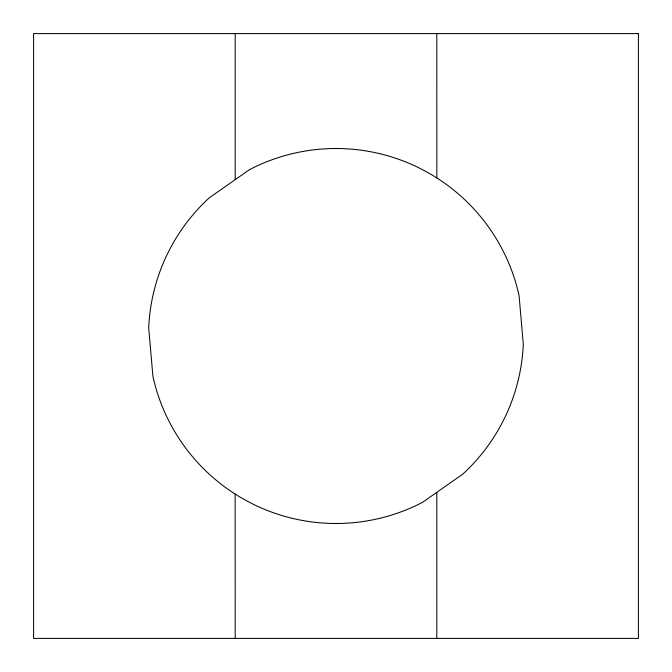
<?xml version="1.0" encoding="UTF-8"?>
<svg xmlns="http://www.w3.org/2000/svg" width="672" height="672" viewBox="0 0 672 672"><rect width="100%" height="100%" fill="white"/><g stroke="black" fill="none" stroke-linecap="round" stroke-linejoin="round"><path stroke-width="1.01" d="M436.8 33.6L436.85 177.946M235.15 494.054L235.2 638.4M436.8 492.332L436.8 638.4M235.2 33.6L235.2 179.668M249.547 169.63L209.437 197.677A187.488 187.488 0 0 0 148.697 327.684L152.93 376.446A187.488 187.488 0 0 0 422.453 502.37L462.563 474.323A187.488 187.488 0 0 0 523.303 344.316L519.07 295.554A187.488 187.488 0 0 0 249.547 169.63M638.4 33.6L33.6 33.6L33.6 638.4L638.4 638.4L638.4 33.6"/></g></svg>
